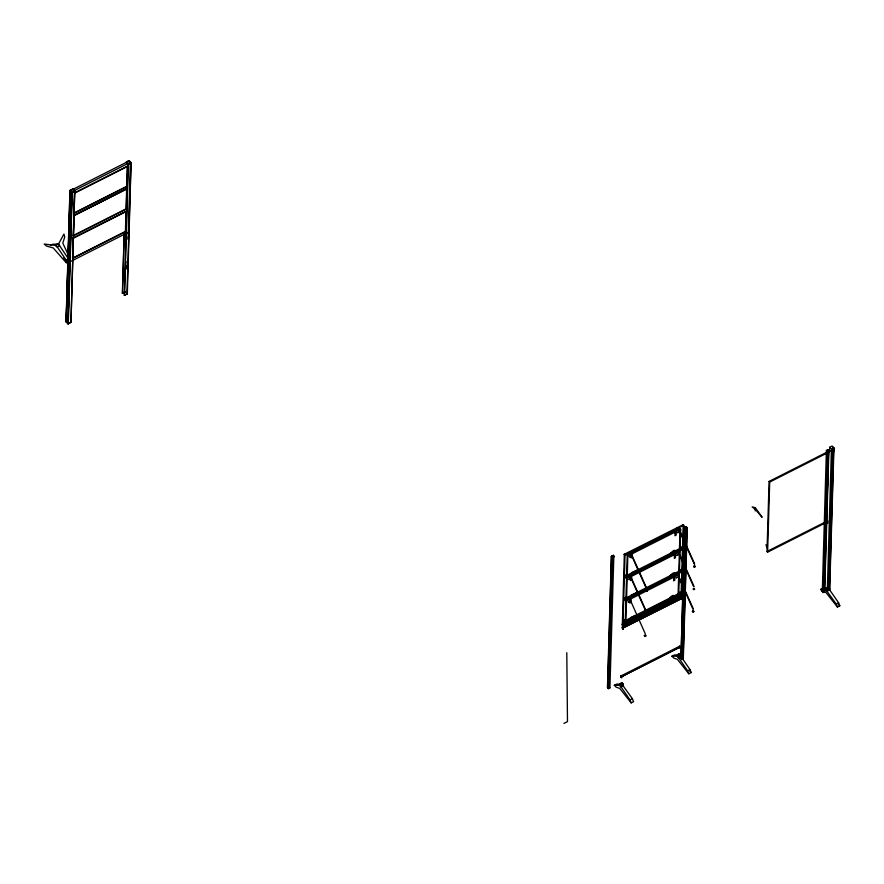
<?xml version="1.0" encoding="UTF-8"?>
<svg xmlns="http://www.w3.org/2000/svg" width="884" height="884" viewBox="0 0 884 884"><rect width="100%" height="100%" fill="white"/><g stroke="black" fill="none" stroke-linecap="round" stroke-linejoin="round"><path stroke-width="1.33" d="M645.232 633.695L630.248 599.993C625.916 596.534 630.314 598.59 628.911 598.125M70.974 322.406L74.731 191.198L70.974 322.406L68.09 323.864L66.035 321.721L69.924 190.657L73.052 188.867L75.096 191.176L71.98 192.8L69.924 190.657L73.052 188.867M70.057 190.414L66.167 321.864L70.256 190.701L129.13 160.965L130.357 162.258L128.279 232.326L69.504 262.029L68.278 260.747L70.355 190.668M69.504 262.029L71.593 191.95L130.357 162.258M71.836 192.657L67.946 323.721L70.842 322.262M68.09 323.864L72.035 192.557L75.096 191.01M70.156 190.325L72.212 192.469L68.278 323.776L66.035 321.721M73.25 235.586L73.814 215.42L126.655 188.723L126.08 208.889L73.217 235.564M125.208 291.996L122.379 293.212L124.136 233.884M122.511 293.355L124.268 234.028M124.423 295.355L128.18 164.148L124.423 295.355L127.318 293.897L131.064 162.678L128.092 164.192M125.727 269.775L125.97 261.498M126.633 239.42L126.832 232.525M125.904 268.537L125.992 265.775M126.766 239.564L126.843 236.802M131.009 162.722L126.987 293.853M607.452 687.553L611.341 556.533L613.441 555.329L611.496 556.312L607.695 687.586L608.524 688.437L609.927 687.885L608.479 688.614L607.452 687.553L608.899 686.824M608.479 688.614L612.369 557.605L611.341 556.533M608.524 688.437L612.524 557.384L611.496 556.312L612.513 557.528L614.468 556.522L613.441 555.329M609.927 687.885L613.816 556.876L612.369 557.605M619.828 685.332L619.872 683.752L621.806 682.779L623.165 684.205L623.121 685.774L621.198 686.746L619.828 685.332L621.75 684.36M620.325 683.796L620.281 685.365L621.308 686.437L622.756 685.697L622.8 684.139L621.772 683.056L620.325 683.796L621.353 684.868L621.308 686.437M623.198 629.11L622.413 627.209L623.198 629.11L622.237 628.325L622.612 626.822L680.835 597.429L681 598.623M681.674 596.136L623.264 625.353L623.132 626.645L622.314 625.784L624.325 554.124M620.877 677.221L620.922 675.895L621.706 677.862L620.877 677.221L621.054 675.94M624.159 554.345L683.177 524.676L681.1 594.755L622.325 624.447L623.275 626.568L622.535 624.546M621.198 686.746L621.242 685.188L619.872 683.752M624.303 554.268L625.021 555.019L622.944 625.099L681.708 595.396L683.796 525.317L683.177 524.676M623.054 629.187L623.43 627.684L681.84 598.346L681.686 599.562L680.702 597.474L622.612 626.944L623.43 627.806L681.454 598.744M621.728 684.636L621.806 682.779M623.75 623.916L623.784 622.712L622.336 623.441M625.286 620.579L625.883 600.435L678.724 573.738L679.343 574.379L678.746 594.512L625.905 621.22L625.286 620.579L678.127 593.871L678.724 573.738M625.96 598.026L626.557 577.882L679.398 551.185L680.006 551.826L679.409 571.959L626.579 598.667L625.96 598.026L678.801 571.318L679.398 551.185M626.634 575.473L627.231 555.329L680.061 528.632L680.68 529.273L680.083 549.417L627.242 576.114L626.634 575.473L679.464 548.765L680.061 528.632M625.905 621.22L626.502 601.076L625.883 600.435M626.579 598.667L627.176 578.523L626.557 577.882M627.242 576.114L627.839 555.97L627.231 555.329M630.756 617.573L630.822 620.126L630.756 617.573L635.132 615.573M631.43 595.02L631.496 597.573L631.43 595.02L635.806 593.02M632.093 572.467L632.159 575.02L632.093 572.467L636.469 570.467M634.999 615.43L635.066 617.993L630.69 619.982M635.662 592.877L635.729 595.44L631.353 597.429M636.336 570.324L636.403 572.887L632.027 574.887M651.762 612.258L651.839 609.838M669.718 597.882L669.785 600.446L669.718 597.882C676.757 590.556 673.321 602.656 673.962 595.739M670.392 575.329L670.459 577.893L670.392 575.329C677.431 568.003 673.995 580.103 674.636 573.186M671.066 552.776L671.122 555.34L671.066 552.776C678.094 545.45 674.669 557.55 675.299 550.633M677.442 656.215L677.487 654.646L679.42 653.663L680.779 655.099L680.735 656.657L678.813 657.641L677.442 656.215L679.365 655.243L680.735 656.657M677.895 656.248L677.94 654.679L679.387 653.939L680.415 655.022L680.371 656.591L678.923 657.32L677.895 656.248L680.415 655.022M678.813 657.641L678.857 656.072L677.487 654.646M678.923 657.32L678.967 655.751L677.94 654.679M680.89 597.65L681.829 599.485M679.42 653.663L679.343 655.519L680.371 656.591M679.686 646.193L680.371 646.911L621.596 676.724L620.911 676.017L679.686 646.193L680.183 648.315M681.752 597.02L680.967 595.12C682.647 594.976 681.575 598.534 681.785 595.971M680.326 648.237L679.686 646.314M687.067 527.847L686.039 526.643L684.094 527.626L686.183 526.698L687.211 527.77L683.321 658.79L681.873 659.519L683.078 658.746L687.067 527.715M680.956 658.558L684.746 527.428L680.956 658.558L682.26 657.895L683.078 658.746M687.211 527.77L685.111 528.687M681.873 659.519L685.763 528.499M682.415 652.381L682.868 637.209M683.321 622.038L683.774 606.866M684.183 593.076L684.669 576.534M685.078 562.743L685.531 547.572M685.984 532.4L686.183 526.698M755.256 510.963L755.356 507.736L752.14 506.875L755.82 509.891L762.119 517.306L755.356 507.736M767.621 552.135L769.699 482.056L828.463 452.354L826.385 522.433L767.621 552.135L767.003 551.483L769.08 481.415L827.855 451.713M822.308 591.606L826.396 450.542L827.844 449.812L828.861 450.884L824.684 591.838L823.236 592.578L827.314 451.514L828.617 450.851L824.429 591.805L823.612 590.954L822.208 591.506L823.656 590.766M823.137 592.468L827.314 451.514M824.352 566.114L823.855 582.678L824.341 567.506M824.761 552.323L825.214 537.14M825.623 523.35L826.109 506.797M826.518 492.996L826.971 477.824M827.424 462.641L827.689 449.89L828.717 450.962M824.794 552.456L825.203 538.765M826.385 522.433L825.766 521.792L826.098 510.797M826.628 492.941L826.993 480.564M827.523 462.708L827.844 449.812M829.745 447.227L829.667 449.812L831.921 452.166L834.297 450.962L834.374 448.376L832.12 446.022L829.745 447.227L831.999 449.58L831.921 452.166M827.302 591.109L827.336 589.926L829.711 588.722L828.153 587.086L825.766 588.291L825.733 589.473L827.302 591.109L829.678 589.904L833.844 451.072M827.733 523.295L827.811 520.875M827.369 589.053L831.369 450.729M828.153 587.086L828.109 588.28L824.242 588.236M832.474 449.061L828.297 590.015L832.374 448.95M828.75 585.661L828.673 588.401L829.49 589.252L833.59 451.039M829.159 571.97L829.645 555.55M830.054 541.87L830.54 525.45M830.949 511.759L831.391 496.709M831.833 481.658L832.286 466.597M829.203 571.793L829.645 556.743M830.098 541.682L830.496 528.002M830.949 512.952L831.391 497.891M831.844 482.841L832.286 467.791M629.054 553.351L630.38 552.478L629.474 553.671L630.027 552.102L628.712 552.876M677.509 528.809L678.371 528.223L677.288 529.417L678.05 527.936L677.011 528.091M677.918 528.765L678.79 528.566L677.708 528.952M676.691 551.406L677.188 550.798M677.63 551.218C677.067 549.196 675.984 553.064 677.52 551.384M629.541 575.606C628.59 578.18 627.872 572.987 629.496 575.65M681.929 595.849L623.43 625.308L622.69 624.292L623.165 625.596M676.205 573.34C679.818 572.965 674.359 575.65 676.293 573.23M645.596 612.966C643.077 612.932 648.248 615.662 645.906 612.855M644.933 635.497C648.215 636.513 642.104 636.568 645.486 635.43M694.26 566.268C697.343 566.633 692.26 568.257 694.095 565.815C697.388 566.29 692.349 567.34 694.57 566.147M693.564 588.634C693.653 587.805 692.647 591.087 694.68 589.131C690.857 589.274 695.863 587.838 693.929 588.589M646.37 590.435C644.989 590.401 647.895 592.037 646.834 590.037C643.154 590.556 649.011 592.689 646.602 590.401M74.72 193.121L127.561 166.424L126.965 186.557L74.123 213.254M73.847 215.453L126.677 188.756M74.057 215.674L126.887 188.977L126.29 209.11L73.46 235.807M50.399 245.398L52.786 244.194L57.946 244.238L55.57 245.443M73.383 238.227L126.224 211.53L125.627 231.663L72.786 258.36M122.379 293.212L125.075 291.853M124.29 295.212L127.318 293.897M611.584 556.566L613.54 555.561M827.8 450L826.396 450.542M826.452 452.265L828.861 450.884M831.999 449.58L834.374 448.376M625.021 555.019L683.796 525.317M627.839 555.97L680.68 529.273M685.012 528.709L686.956 527.726M670.989 555.196L675.232 553.053M627.176 578.523L680.006 551.826M670.315 577.749L674.558 575.606M626.502 601.076L679.343 574.379M669.652 600.302L673.895 598.159M622.303 624.645L680.779 595.054M767.003 551.483L825.766 521.792M621.596 676.603L680.371 646.911M614.336 685.288L616.712 684.094L621.883 684.139L632.38 698.691L633.563 701.697L631.187 702.902L619.75 688.404L616.159 687.188L614.336 685.288L619.507 685.343L621.883 684.139M671.951 656.182L674.326 654.978L679.498 655.022L681.067 656.646L678.68 657.851L677.122 656.226L671.951 656.182L673.774 658.072L677.365 659.287L688.802 673.785L691.178 672.58L689.995 669.575L681.807 657.729M677.122 656.226L679.498 655.022M621.353 684.868L622.8 684.139M621.242 685.188L623.165 684.205M678.857 656.072L680.779 655.099M619.507 685.343L621.065 686.967L623.452 685.763M680.901 656.878L682.349 656.149L683.365 657.221M680.857 658.447L682.304 657.718L683.321 658.79M829.678 589.904L838.618 602.833L839.8 605.838L837.424 607.043L825.987 592.534L822.385 591.33L820.573 589.429L822.949 588.225M563.904 723.432L567.484 721.62L566.788 652.701M828.186 589.915L829.733 589.285L828.717 588.214M621.065 686.967L630.005 699.896L632.38 698.691M678.68 657.851L687.619 670.779L689.995 669.575M820.573 589.429L825.733 589.473L836.231 604.026L838.618 602.833M693.089 611.131C695.819 611.827 690.647 612.645 693.31 611.142M832.894 447.26L833.921 448.332M832.85 447.437L833.678 448.298M827.645 451.503L828.673 452.575L827.369 453.227M769.08 481.415L769.699 482.056M825.766 588.291L827.336 589.926M838.375 604.347L839.8 605.838M684.094 527.626L685.111 528.809M679.464 548.765L680.083 549.417M675.265 551.837L671.022 553.981M678.801 571.318L679.409 571.959M674.591 574.39L670.359 576.534M681.1 594.755L681.708 595.396M681.895 596.943L680.846 594.91L681.442 596.114M678.127 593.871L678.746 594.512M681.034 597.584L681.851 598.435M680.702 597.584L681.442 598.667M673.928 596.943L669.685 599.087M636.303 571.528L632.06 573.672M635.629 594.081L631.397 596.225M689.763 671.1L691.178 672.58M634.966 616.634L630.723 618.778M622.612 626.822L623.43 627.684M622.27 627.275L623.087 628.137M622.027 675.453L622.701 676.172M131.009 162.921L128.931 160.59L126.036 162.214L128.092 164.358L131.208 162.822L129.152 160.678L126.401 162.291M621.032 676.746L621.717 677.464M607.507 685.984L608.524 687.045M73.04 189.032L75.096 191.176M70.156 190.491L72.201 192.635M65.836 261.52L67.25 263.001L66.068 259.995L55.758 244.78L58.145 243.575L68.444 258.791L66.068 259.995L66.267 262.791L53.25 247.951L46.576 246.072L44.2 244.05L55.073 245.343L57.14 247.067L59.515 245.874L58.83 243.443L63.946 234.072L64.753 236.89L62.819 243.122L68.322 255.078M63.626 258.073L65.361 260.194M679.752 530.687L694.669 563.992M679.387 530.831L694.305 564.147M679.089 553.119L693.995 586.423M678.724 553.274L693.642 586.578M678.415 575.661L693.332 608.966M678.061 575.816L692.968 609.12M631.762 554.931L646.668 588.247M631.397 555.086L646.314 588.39M631.088 577.374L646.005 610.678M630.734 577.528L645.64 610.833M836.231 604.026L837.424 607.043M687.619 670.779L688.802 673.785M630.005 699.896L631.187 702.902M765.942 544.732L767.014 547.804M644.348 635.53C646.06 637.673 646.458 633.541 644.359 635.463M645.022 612.988C646.989 615.131 646.657 610.921 645.022 612.988M692.349 611.275C694.161 613.441 694.316 609.153 692.349 611.275M73.14 237.973L72.576 258.139L125.418 231.442L125.981 211.276L73.14 237.973M74.488 192.867L73.913 213.033L126.755 186.336L127.318 166.17L74.488 192.867M624.469 620.236L624.38 623.143L625.541 622.557L625.618 619.662L624.469 620.236M625.132 597.683L625.054 600.59L626.204 600.004L626.292 597.109L625.132 597.683M625.806 575.13L625.717 578.037L626.878 577.451L626.966 574.556L625.806 575.13M629.839 600.159L629.751 603.054L630.9 602.468L630.988 599.573L629.839 600.159M630.502 577.606L630.414 580.501L631.574 579.915L631.662 577.02L630.502 577.606M631.176 555.053L631.088 557.948L632.248 557.362L632.325 554.467L631.176 555.053M673.741 577.97L673.652 580.865L674.812 580.28L674.89 577.385L673.741 577.97M674.404 555.417L674.326 558.312L675.475 557.727L675.564 554.832L674.404 555.417M675.078 532.864L674.989 535.759L676.149 535.174L676.238 532.279L675.078 532.864M679.133 592.623L679.045 595.518L680.205 594.932L680.282 592.037L679.133 592.623M679.796 570.069L679.708 572.965L680.868 572.379L680.956 569.484L679.796 570.069M680.47 547.516L680.382 550.412L681.542 549.826L681.619 546.931L680.47 547.516M629.717 556.975L630.646 556.401L629.728 556.898M629.043 579.528L629.972 578.954L629.043 579.528M628.369 602.081L629.331 601.562L628.38 602.048M677.73 532.709L678.647 532.102L677.73 532.709M677.166 551.638L678.083 551.03L677.166 551.638M677.067 555.263L678.006 554.71L677.067 555.229M676.393 577.816L677.321 577.241L676.415 577.738M675.962 597.474L676.89 596.899L675.962 597.474"/></g></svg>
